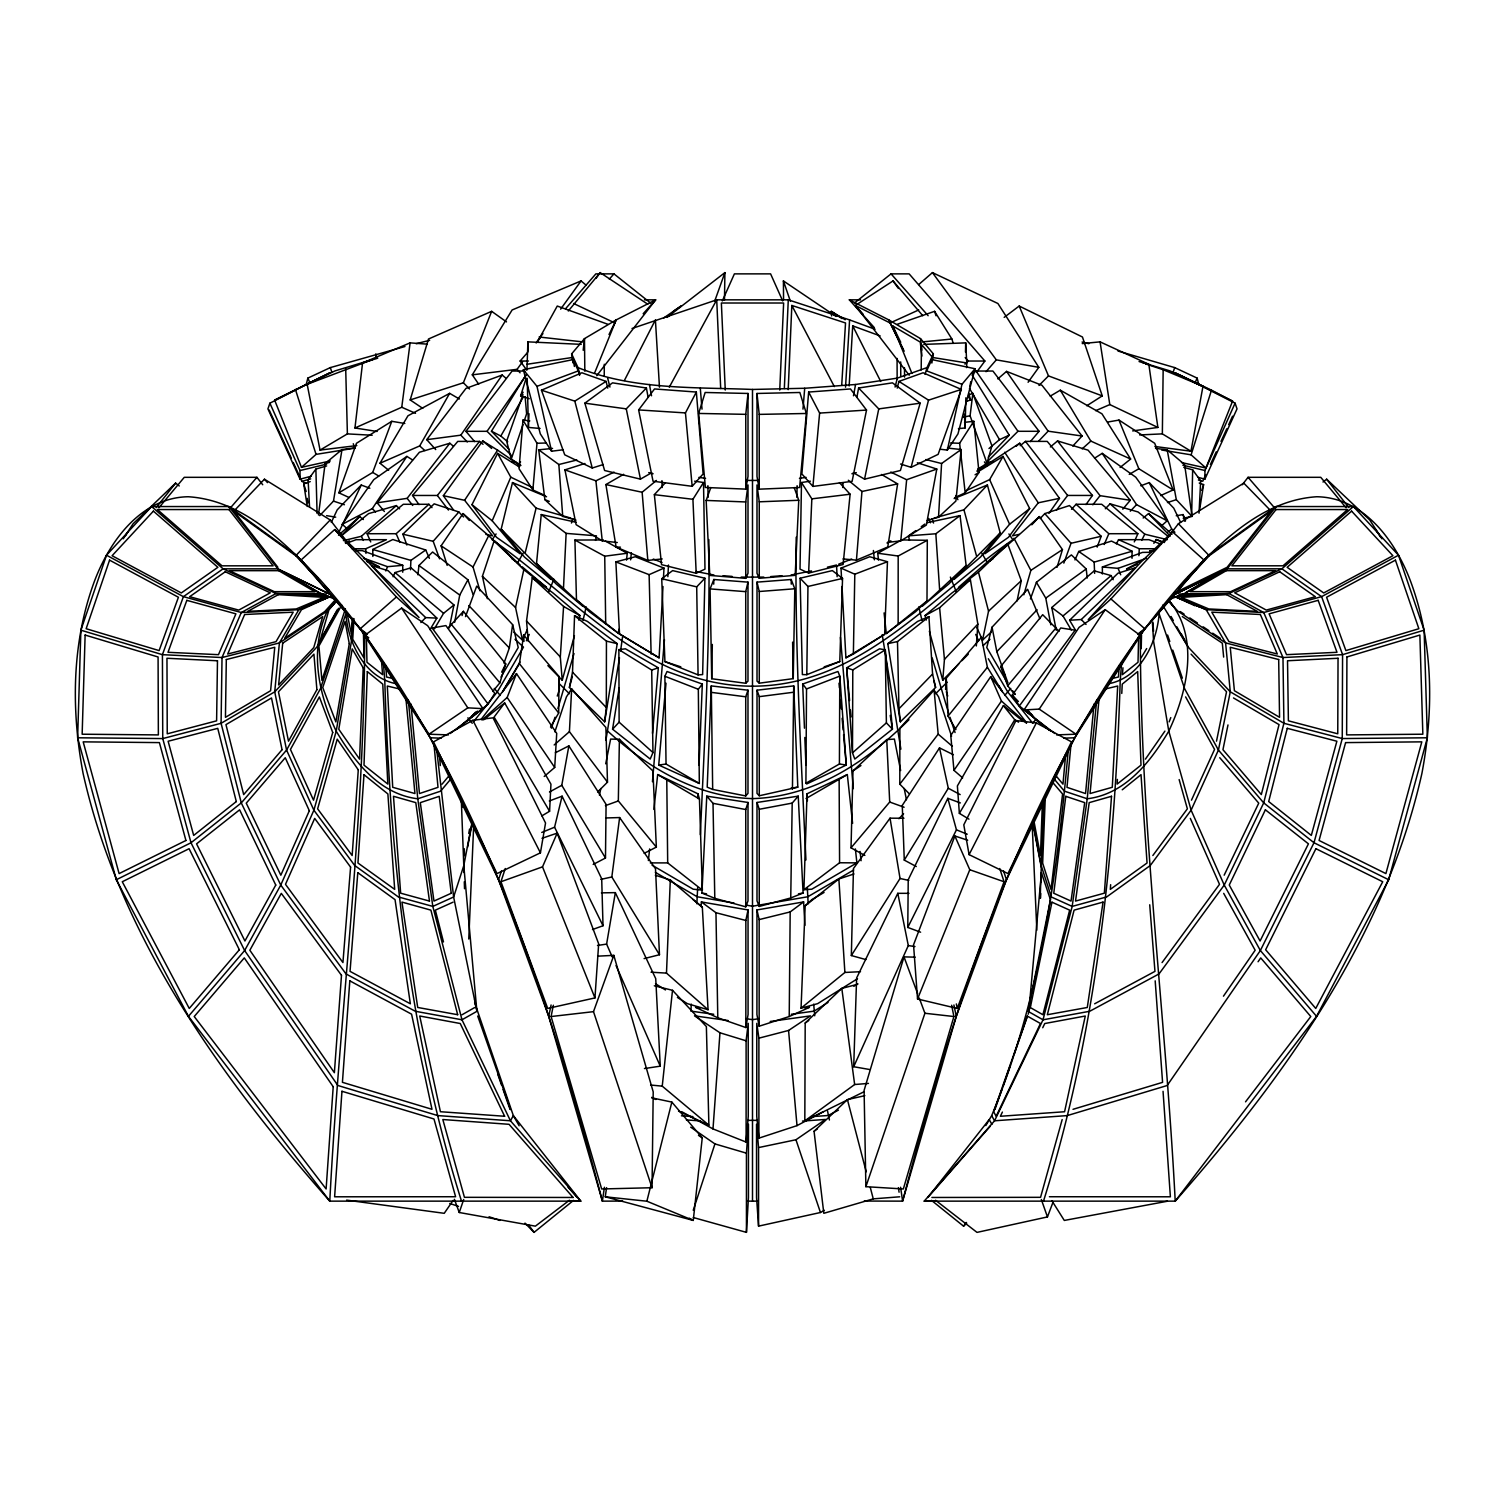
<?xml version="1.0" encoding="UTF-8"?>
<svg xmlns="http://www.w3.org/2000/svg" width="1505" height="1505" viewBox="0 0 1505 1505"><rect width="100%" height="100%" fill="white"/><g stroke="black" fill="none" stroke-linecap="round" stroke-linejoin="round"><path stroke-width="1.5" d="M700.107 1007.955L695.536 1007.334L717.791 1017.775L745.84 1027.539L745.84 920.458L748.041 909.942L701.386 901.947L701.123 906.631M745.746 906.819L745.746 809.539L748.004 802.466L706.767 796.145L701.913 893.029L714.8 898.335L745.746 906.819L748.004 900.893L748.004 802.466M711.715 678.736L710.078 588.907L713.822 579.5L747.985 582.134L747.985 681.144L745.727 683.27L711.715 678.736L712.317 644.441M747.835 1201.141L752.5 1201.141L752.5 389.456C694.144 387.086 633.059 389.964 577.995 367.596L571.637 353.882L584.486 338.625L616.185 319.907L655.672 299.834L644.497 299.834M804.912 925.368L803.614 901.928L756.959 909.942L756.921 1014.558L759.16 1026.203L789.222 1016.533L809.464 1007.334L804.893 1007.974M756.996 393.463L756.996 476.445L759.235 489.163L799.625 487.507L806.36 413.48L799.851 392.485L756.996 393.463L759.235 414.383L759.235 489.163M756.996 802.466L756.996 900.893L759.254 906.424L790.746 897.958L803.087 893.029L798.233 796.145L756.996 802.466L759.254 809.276L759.254 906.424M757.015 690.193L757.015 793.38L759.273 795.769L797.801 787.153L793.718 685.904L757.015 690.193L759.273 696.646L759.273 795.769M759.16 1026.203L759.16 919.593L756.959 909.942M886.276 633.567L898.146 624.255L898.184 556.022L927.306 540.295L926.986 600.984L915.586 611.707L886.276 633.567L884.093 612.911M909.208 793.718L899.802 784.143L899.877 728.251L934.078 690.099L938.556 696.834L951.574 736.227M604.653 721.836L606.308 707.557L606.44 641.13L574.553 615.695L572.521 672.189L569.398 687.465L604.653 721.836L617.219 643.67L587.345 621.377L574.553 615.695M402.738 572.22L402.757 565.334L362.423 550.661L355.5 550.548M604.239 375.893L604.295 364.248M863.607 1091.972L804.818 1120.868L805.194 1023.024L841.803 988.409L857.605 984.289M805.909 783.24L806.53 688.951L839.79 676.121L846.28 765.048L806.699 783.955L805.909 783.24L839.414 763.994L839.79 676.121L837.965 671.493L802.673 684.041L804.46 728.175M852.789 669.913L852.488 752.857L854.784 759.047L892.427 729.173L885.279 649.859L879.56 648.824L846.675 667.787L852.488 752.857L886.389 722.87L885.279 649.859L852.789 669.913L846.675 667.787L849.591 700.54M792.439 789.297L793.718 685.904M1132.042 558.299L1132.099 551.263L1111.48 541.085L1078.746 551.47L1074.965 559.935M550.529 727.066L558.694 712.975L558.995 676.479L523.665 635.054L519.413 663.686L502.614 691.754L519.977 662.031M789.222 1016.533L790.181 911.936L803.614 901.928M920.609 932.197L907.778 927.437L908.23 879.729L947.83 798.346L960.359 802.918M1198.206 477.386L1204.884 479.154L1204.959 470.519L1235.078 403.171L1195.422 382.853M593.196 864.434L605.48 858.019L606.082 804.366L568.871 745.878L555.345 752.763M921.192 369.948L921.455 344.476L932.592 357.475L966.756 362.968L966.643 367.615M553.37 1005.246L551.093 1016.533L601.661 1188.969L652.041 1187.727L653.208 1091.896L613.814 955.355L597.617 956.164M1139.078 361.557L1170.006 370.907L1202.984 386.334L1190.963 451.218L1162.349 433.873L1163.158 369.722L1145.606 363.928M806.793 674.692L807.959 586.461L800.096 578.221L832.359 570.602L842.555 578.428L839.771 661.542L806.793 674.692L802.372 674.579L800.096 578.221M724.488 300.153L724.902 272.612L667.054 317.404M790.746 897.958L792.194 803.106L798.233 796.145M644.178 853.335L656.349 847.108L618.329 800.942L619.402 739.275L610.616 739.087L605.706 763.806M793.248 678.642L794.809 588.775L791.178 579.5L757.015 582.134L757.015 681.144L759.273 683.176L793.248 678.642L792.627 642.127M796.22 537.21C794.678 644.855 800.942 752.462 805.928 859.976M796.898 497.402L797.104 485.701M810.386 481.186L801.488 482.503L800.02 569.135L808.618 573.085L843.101 564.488L850.118 494.223L839.433 482.597M842.01 586.499L845.904 657.817L853.373 654.054L854.802 574.214L840.994 568.1L841.634 579.594M1141.223 648.693L1141.505 634.884M1140.357 632.721C1139.943 822.689 1165.434 1011.586 1175.217 1201.141L924.202 1201.141L994.56 1120.792L1043.021 1019.807L1072.181 906.405L1087.231 798.779L1096.675 700.088M1191.64 515.575L1192.656 469.861L1183.758 467.321M704.904 578.221L702.628 674.579L698.075 674.88L664.928 661.617L661.73 578.729L672.641 570.602L704.904 578.221L696.702 586.856L698.075 674.88M713.727 584.147L713.822 579.5M855.386 848.933L856.891 862.873L811.797 889.21L803.915 889.7L807.037 793.793L847.315 774.567L852.601 823.367M865.902 959.588L851.341 955.543L853.467 868.517L890.038 818.174L903.941 818.25M1138.627 636.427L1138.025 662.275L1122.41 674.673L1122.956 667.787M864.867 855.404L851.021 847.823L852.978 770.917L886.746 739.613L894.384 739.068L900.63 770.522M965.476 352.076L965.702 342.877L923.788 344.382M958.422 428.643L965.1 427.966L965.871 397.79M474.621 1002.593L513.337 1115.619L580.798 1201.141L329.783 1201.141L188.445 1016.327L116.299 879.748L77.639 737.789L80.875 630.181L106.498 555.213L151.591 506.545L228.911 506.545L296.372 555.213L308.751 568.476M842.856 487.526L842.988 482.936M869.514 1069.491L853.692 1066.725L856.627 977.968L897.789 893.33L908.964 893.33M1040.181 897.958L1043.774 798.196M1040.576 898.052L1040.726 893.462M1041.14 881.986L1041.441 872.806L1050.452 899.727L1029.495 1003.873L1041.441 872.806M1042.307 804.705L1040.463 855.668L1033.747 820.093M845.904 657.817L884.658 634.301L887.461 561.722L869.74 556.756L840.994 568.1M670.308 879.955L702.327 907.233L708.065 1009.723L666.489 973.114L670.308 879.955L655.315 875.233M699.054 765.368L702.327 684.041L667.035 671.512L664.89 676.272L666.038 764.032L699.336 783.465L698.32 689.271L702.327 684.041M711.282 685.923L707.2 787.153L712.674 789.429L745.727 795.938L747.985 793.38L747.985 690.193L711.282 685.923L712.674 789.429M857.474 978.739L817.648 1003.647L801.055 1008.199L805.175 905.803L812.004 899.501L824.063 892.465M1045.354 795.693L1042.664 863.136L1051.017 889.455L1062.586 794L1052.146 781.753M410.489 569.737L410.903 560.387L425.727 549.983L429.395 558.317M468.77 939.026L473.642 826.715M540.088 428.474L528.405 427.42L529.008 413.724M788.206 389.645L791.837 305.459L845.528 322.973L841.709 385.224M808.618 573.085L811.835 498.851L801.488 482.503M526.976 368.951L527.898 341.861L581.231 344.363M779.741 390.04L783.635 303.013L721.365 303.013L725.26 390.04M784.331 388.497L788.281 299.834L716.719 299.834L632.025 328.485M563.472 588.474L566.125 533.372L541.254 514.559L536.533 563.434L556.041 583.827L582.529 606.082L536.533 563.434M794.189 487.545L798.76 500.281L795.186 575.343L759.254 578.277L756.996 573.236L756.996 484.949L759.254 501.805L759.254 578.277M697.718 798.459L697.963 793.812L657.685 774.567L653.904 809.427M541.894 815.861L549.588 811.27L550.943 784.199L504.664 702.929L483.575 719.86M697.68 887.574L696.834 903.771M700.333 834.673C704.754 736.378 710.228 637.97 708.817 539.561M1117.387 779.421L1117.162 784.086L1140.997 765.142L1137.686 671.569L1122.241 684.135L1121.771 693.429M1199.034 513.186L1200.67 480.829L1192.656 469.861M607.493 782.149L569.417 731.675L571.655 688.839L605.875 727.461L607.493 782.149L597.673 791.95M663.366 579.613L664.006 568.1L635.261 556.756L615.865 561.892L619.533 633.962L659.096 657.836L662.99 586.517M664.457 639.663L652.455 781.716M667.863 576.678L668.483 565.033M691.303 1004.136L690.908 1011.134L713.727 1014.276M746.442 1232.369L748.455 1197.453L748.455 1124.216L746.442 1153.169L746.442 1232.369L693.297 1217.526M938.518 517.193L941.584 463.521L961.112 449.525L955.882 501.071L938.518 517.193L927.249 520.448M945.61 689.591L946.269 678.191L981.392 637.368L987.412 667.279L1002.386 691.736L998.906 685.791M544.208 776.486L554.705 767.456L556.718 733.405L516.478 673.619L481.205 719.258M849.159 385.938L852.714 325.87L880.143 335.916M1138.89 555.721L1139.285 548.742L1118.554 539.674L1116.39 543.813M845.528 387.161L849.591 319.907L788.281 299.834M353.995 618.63L352.716 639.23L363.947 657.911L363.457 632.608M352.866 618.348L351.361 641.713L336.217 731.185L313.887 810.198L280.758 885.072L244.638 950.539L188.445 1016.327M547.858 665.586L562.249 680.279L560.312 656.97L563.585 606.459L532.243 577.694L526.543 621.001L528.274 641.431M352.245 619.853L351.305 633.643L347.204 613.965M505.247 868.517L500.939 881.742L547.707 1008.444L594.945 997.928L598.67 943.842L557.17 833.13L542.007 838.304M976.331 645.965L977.855 624.142L970.386 579.726L952.157 592.82L925.086 615.564L926.309 620.022M1110.652 884.695L1110.314 889.361L1147.055 863.005L1141.016 774.661L1122.241 789.805M746.104 1142.069L746.104 1040.802L748.211 1023.344L748.267 1116.164L746.104 1142.069L712.994 1128.919L719.973 1032.787L694.52 1015.856L728.081 1020.541M1121.639 662.501L1120.209 680.975C1114.829 856.571 1096.317 1032.769 1043.529 1201.028M1119.325 665.398L1118.422 677.005L1111.744 678.605M529.779 420.892L522.969 420.083L519.056 468.751L532.864 489.953L545.167 495.578M842.969 558.919L856.439 560.161L861.951 491.477L848.312 480.246M958.741 663.931L942.751 680.26L944.444 659.359L939.609 607.719L970.386 579.726M802.974 409.134L804.705 388.271L855.555 384.49L897.337 378.112L927.005 367.596L933.363 353.882L920.514 338.625L888.815 319.907L849.328 299.834L860.503 299.834M808.655 392.053L801.883 473.943L812.907 486.416L852.112 481.337L866.523 410.075L850.476 388.948L808.655 392.053L819.623 413.085L812.907 486.416M1168.858 600.382C1199.937 637.104 1187.539 691.341 1168.783 731.148C1150.366 761.963 1125.364 794.113 1087.231 798.779L1064.411 791.16L1053.914 778.687M532.864 489.953L537.003 443.26L522.969 420.083M652.493 733.311L658.325 667.806L625.44 648.824L618.875 649.614L619.119 722.174L612.573 729.191L650.216 759.047L652.963 752.556L651.703 670.045L618.875 649.614M699.336 783.465L658.72 765.067L666 683.195M1065.709 753.911L1062.963 784.143L1055.795 775.564M1068.268 749.866C1057.394 874.273 1039.974 999.565 991.663 1115.638L985.794 1125.571M1071.071 743.602L1066.989 787.341L1085.538 793.549L1094.041 704.077M1098.989 699.486L1090.053 793.53L1112.289 787.284L1117.688 686.017L1104.313 689.234M900.78 540.859L906.65 479.719L936.806 469.052L926.346 525.057L900.78 540.859L887.818 542.383M622.543 636.972L620.587 650.818M630.633 559.841L631.366 552.843M603.355 539.938L574.929 540.05L576.471 599.912L589.414 611.726L618.724 633.567L619.213 628.977M626.532 560.123L627.246 553.238L605.33 541.048M417.92 574.816L418.936 565.523L432.612 552.015L467.923 579.801L473.134 594.625M648.373 860.559L649.633 848.952M672.509 990.309L706.372 1026.542L708.893 1125.176L662.238 1086.159L672.509 990.309L654.318 985.794M745.765 489.125L745.765 414.345L748.004 393.463L705.149 392.485L698.659 413.442L705.394 487.47L745.765 489.125L748.004 476.445L748.004 393.463M651.778 1097.841L671.851 1102.093L702.252 1137.874L693.259 1220.423L605.255 1196.795L606.59 1187.614M583.188 350.27L584.486 338.625L584.824 371.208M377.134 431.465L354.954 427.984L362.555 362.968L410.094 342.877L427.364 344.156M977.629 469.485L986.96 463.201L970.085 415.775L972.851 393.351L968.543 395.006M318.477 514.992L325.136 463.521L342.011 449.544L355.293 447.794M354.954 427.984L401.76 407.253L410.094 342.877M644.084 958.61L659.472 954.734L611.82 876.982L619.627 817.554L605.706 817.968M745.746 578.353L745.746 501.955L748.004 484.949L748.004 573.236L745.746 578.353L709.758 575.399L706.165 500.431L710.793 487.582M504.006 663.197L509.33 647.978L512.622 624.65L476.709 586.122L465.497 616.636M604.408 1187.257L602.395 1201.141L622.731 1201.084M881.554 474.47L897.62 483.895L887.762 547.011L856.439 560.161M1199.579 510.063L1203.586 484.591L1199.24 483.067M605.913 740.14L619.477 657.704M612.573 729.191L619.195 687.86M931.858 363.044L933.363 353.882M319.718 515.632L333.489 501.109L342.011 449.544M612.253 956.954L606.609 944.105L615.338 892.634L601.417 892.86M540.427 852.827L545.544 823.009L493.057 717.829L472.871 720.293L433.534 741.852L497.026 873.596L540.427 852.827L472.871 720.293M745.84 1027.539L748.079 1014.558L748.041 909.942M605.48 858.019L561.779 785.309L568.871 745.878M853.486 395.777L855.555 384.49M856.928 397.075L858.602 388.008L892.446 382.853L920.176 403.19L900.404 470.501L864.566 479.154L853.354 472.721M454.642 622.336L459.74 595.039L467.923 579.801M468.732 833.431L469.579 828.992M228.911 506.545L277.823 568.834L320.264 593.516L276.036 593.534L241.289 612.516L222.025 657.534L221.084 723.303L241.289 802.918L280.758 885.072L346.018 973.942L415.305 1011.266L461.979 1019.788L476.897 1011.341L453.626 896.999L463.785 865.638L471.705 824.157M467.528 847.315L471.799 825.192M345.416 608.791L321.901 680.335L318.928 646.021L341.71 605.123M586.16 606.948L583.018 620.474M969.897 386.164L970.763 381.706M595.529 540.37L596.432 535.836L566.125 533.372M599.46 795.28L600.796 788.526M864.566 479.154L878.751 408.89L858.602 388.008M449.299 627.886L453.946 604.954L411.015 567.799L395.062 572.558L393.05 576.754M1216.51 741.175L1226.537 691.754L1191.076 654.129M1227.986 724.94L1222.944 749.697L1261.322 794.565L1279.043 724.601L1233.498 697.944M976.764 627.453L982.539 640.095L988.54 611.162L978.457 572.163L1007.71 543.926L1021.274 580.685L1017.06 600.909M364.643 632.74C365.075 822.689 339.547 1011.586 329.783 1201.141C220.784 1077.448 119.798 937.013 83.114 773.532C71.017 709.532 71.694 641.563 94.89 580.046C110.147 540.257 141.526 497.478 188.219 496.744C243.001 500.187 284.652 542.571 320.358 580.046C372.055 638.233 413.574 704.716 449.525 773.532C518.924 908.7 563.867 1054.648 602.395 1201.141L548.723 1016.327L551.093 1004.983M527.277 629.579L522.461 640.114L515.557 607.512L523.815 569.699L494.204 540.709L482.409 576.283L487.338 598.708M940.418 449.261L947.341 450.07L961.958 384.302L975.014 368.744L931.764 359.563L926.723 370.907L961.958 384.302M745.727 683.27L745.727 591.653L747.985 582.134M501.184 529.139L550.698 579.237L524.436 557.019L501.184 529.139L512.49 482.578L546.56 496.763M525.245 552.655L536.081 508.144L512.49 482.578M592.481 929.544L603.016 925.744L554.574 827.204L562.099 796.183L549.306 800.98M689.252 1218.166L693.259 1220.423L646.868 1201.216L671.851 1102.093M1028.141 1014.276L1030.398 1005.396M897.225 388.121L898.937 381.405L923.111 372.77L961.338 389.419L938.123 454.36L911.108 467.321L900.592 464.048M895.061 387.067L897.337 378.112M306.211 384.49L307.848 378.112L330.329 367.596L404.958 346.526M911.108 467.321L928.529 400.161L961.338 389.419M1039.899 618.668L1027.614 589.32L992.04 627.19L986.772 647.507L1007.466 682.931M1030.379 1002.593L1028.103 1011.36L1043.021 1019.807L1089.695 1011.285L1158.982 973.961L1224.242 885.072L1263.711 802.88L1283.916 723.284L1282.975 657.534L1263.73 612.516L1228.964 593.516L1178.716 594.061M975.014 368.744L957.97 433.873L947.341 450.07M574.007 653.565L557.885 708.535M569.398 687.465L572.389 676.441M864.209 1201.046L902.605 1201.141C941.133 1054.648 986.076 908.7 1055.475 773.532C1091.426 704.716 1132.945 638.233 1184.642 580.046C1220.348 542.571 1261.999 500.187 1316.781 496.744C1363.474 497.478 1394.853 540.257 1410.11 580.046C1433.306 641.563 1433.983 709.532 1421.886 773.532C1385.202 937.013 1284.216 1077.448 1175.217 1201.141L1316.555 1016.327L1388.701 879.748L1427.361 737.789L1424.125 630.181L1398.502 555.213L1353.409 506.545L1276.09 506.545L1208.628 555.213L1199.353 565.165L1204.075 560.142L1172.527 531.848L1140.658 562.362L1088.209 619.627L1110.953 598.952L1172.527 531.848M562.249 680.279L574.44 635.656M578.691 620.041L579.914 615.583L552.843 592.838L532.243 577.694M1062.173 1119.57L1040.557 1197.322L931.915 1197.472M925.067 374.369L927.005 367.596M986.96 463.201L991.946 445.913L972.851 393.351M1023.833 594.795L1030.869 570.357L1062.455 549.607L1039.447 516.591L989.801 560.97L993.432 558.449M1208.628 555.213L1143.838 630.181L1074.72 737.789L1006.45 879.748L956.277 1016.327L902.605 1201.141L900.592 1187.257M951.63 1005.246L953.907 1016.533L903.339 1188.969L865.883 1186.674L864.096 1090.41L903.997 956.879L915.191 957.161M422.755 408.382L410.188 399.935L428.474 339.02L491.646 311.328L506.508 321.901M1057.074 567.272L1062.455 549.607M492.718 691.472L499.867 682.856L505.736 663.893L463.389 611.331L448.302 627.773M529.233 398.712L520.636 395.871L526.11 378.432M537.718 341.372L557.264 306.042L607.907 324.29M462.054 615.564L463.389 611.331M1205.938 468.017L1191.095 454.83L1211.487 390.19L1175.066 372.77L1232.576 401.139L1205.938 468.017L1181.481 462.524M1201.743 490.329L1203.586 484.591M693.241 1210.265L714.931 1143.913L690.701 1127.17M548.723 1016.327L498.55 879.748L501.41 871.038M1173.223 371.998L1174.671 367.596L1118.008 351.041M557.264 696.062L559.39 689.61L558.995 676.479M551.394 728.194L555.006 717.264M554.875 731.863L566.444 696.853L571.655 688.839M520.88 465.421L511.286 459.044L522.969 424.579M524.436 420.271L526.618 413.8L525.113 396.624M569.492 1200.2L535.366 1226.161L459.251 1212.503L463.709 1199.485M865.883 1186.674L924.917 1013.26L919.273 998.078M745.727 795.938L745.727 696.796L747.985 690.193M309.579 382.853L269.884 403.19L267.928 408.89L300.078 479.173L311.215 476.238M994.993 1109.354L1001.935 1089.451M1003.478 1085.03L1010.401 1065.126M1014.257 1054.083L1027.369 1016.477M522.988 394.611L506.639 441.097L511.286 459.044M349.085 497.515L338.87 492.831L356.478 443.279L391.77 421.306L404.807 423.469M714.725 301.075L724.902 272.612M1030.417 599.009L1036.418 582.284L1071.372 554.912L1086.215 568.965L1087.231 578.014M652.041 1187.727L593.497 1011.661L613.814 955.355M1063.828 563.115L1071.033 543.286L1101.171 536.288L1069.453 505.567L1044.79 513.6L1040.049 518.623M553.859 579.275L548.573 592.123M571.43 523.025L573.029 518.698M1097.164 547.105L1101.171 536.288M967.677 840.223L954.866 835.99L913.535 944.839L917.542 999L957.293 1008.444L1004.061 881.742L999.753 868.517M338.87 492.831L372.713 472.438L391.77 421.306M935.527 1200.256L977.008 1232.388L1047.461 1216.924L1053.124 1201.912M1169.14 721.892L1170.777 717.584M481.995 720.067L507.166 697.473L516.478 673.619M410.188 399.935L463.371 382.778L491.646 311.328M385.826 570.941L387.538 566.689L402.757 565.334M917.542 999L969.784 869.74L954.866 835.99M594.494 373.259L616.185 319.907L609.017 334.524M1104.219 544.509L1108.828 533.711L1137.855 533.711L1134.281 541.913M492.191 520.786L510.797 477.179L497.591 453.362L471.987 504.664L496.518 537.304L520.147 553.784L492.191 520.786L471.987 504.664M594.945 997.928L542.515 866.861L557.17 833.13M722.306 300.925L734.402 273.872L770.598 273.872L782.694 300.925M853.692 1066.725L908.305 945.573L897.789 893.33M1195.233 382.364L1197.152 378.112L1174.671 367.596M526.374 640.773L529.271 634.433M1191.471 800.171L1214.554 749.396L1185.62 696.89M1205.637 474.94L1202.758 481.243L1198.394 480.02M1210.434 464.462L1216.209 451.876M1221.006 441.379L1226.782 428.793M1228.701 424.598L1232.557 416.208M1204.884 479.154L1237.035 408.871L1235.078 403.171M331.307 522.367L337.214 509.838L361.238 485.043L369.854 488.241M338.531 532.958L361.238 485.043M1002.405 1112.063L1000.374 1116.277L1064.581 1111.744L1085.274 1016.026L1044.752 1023.532L1042.739 1027.746M1224.167 875.176L1258.744 803.143L1219.746 757.692M501.673 672.133L505.736 663.893M1141.693 540.351L1144.741 534.2L1110.088 503.836L1105.328 508.765M523.194 553.069L517.475 563.096M479.963 590.788L473.04 567.028L488.673 535.686L462.994 513.581L441.097 545.845L447.192 565.391M907.778 927.437L956.446 829.838L947.83 798.346M969.088 854.633L1036.343 722.927L1071.466 741.852L1007.974 873.596L969.088 854.633L963.802 824.834L1015.988 720.538L1036.343 722.927M624.387 380.483L655.409 319.907L659.472 387.161M692.168 486.303L685.452 412.916L696.345 392.053L654.525 388.948L638.628 409.924L653.038 481.224L692.168 486.303L703.117 473.943L696.345 392.053M669.292 387.161L716.719 299.834L720.688 388.497M338.55 608.302L316.784 647.15L274.719 691.83L221.084 723.303L162.747 738.579L77.639 737.789M337.308 609.732L320.226 640.152L328.918 609.939L336.349 601.003M388.666 470.237L379.994 463.239L419.688 445.932L449.638 393.351L459.345 398.994M1023.043 721.215L1003.402 705.582L957.387 785.949L959.362 813.358L968.957 819.153M507.712 441.793L500.808 436.017L523.025 397.489M966.398 490.555L989.632 479.606L1003.045 456.391L1029.683 508.577L1008.482 537.285L984.853 553.784L1009.592 524.267L1029.683 508.577M500.996 677.043L518.228 647.526L512.622 624.65M379.994 463.239L407.949 415.794L449.638 393.351M434.418 628.808L443.58 613.306L453.946 604.954M959.362 813.358L1014.746 719.766L1003.402 705.582M429.978 629.673L436.864 618.122L388.158 570.734L371.697 565.635L425.689 617.596L436.864 618.122M1141.053 657.892L1146.678 648.561M916.282 866.541L904.279 860.108L948.301 788.244L939.515 747.891L953.38 754.72M478.703 384.17L472.288 374.839L512.114 309.974L581.062 280.927L586.216 285.254M508.916 449.186L491.458 431.201L525.753 375.385M488.109 704.133L494.769 693.316L445.913 625.591L432.104 627.98L488.109 704.133L456.166 729.568M1153.846 543.343L1156.216 539.524L1164.456 542.515M665.398 482.729L654.355 494.656L661.523 564.638L696.194 573.273L692.921 499.284L703.512 482.503L694.614 481.186M851.341 955.543L900.046 878.487L890.038 818.174M1056.566 734.873L1076.019 734.214L1139.774 635.054L1105.216 609.657L1079.104 627.34L1024.002 709.965L1054.76 733.499M954.565 497.76L965.194 492.812L959.626 443.279L973.791 421.287L964.555 422.359M939.515 747.891L902.266 805.438L904.279 860.108M125.555 535.63L128 531.848M123.222 538.79L133.136 523.721L175.596 483.124L179.246 485.964M497.609 450.164L482.729 440.946L443.354 495.691L464.612 500.281L497.609 450.164L520.429 465.798M347.429 528.951L342.237 524.304L372.337 508.596L406.877 456.41L412.577 459.947M1024.002 709.965L1039.221 709.1L1105.216 609.657M496.086 533.955L492.173 539.768C573.857 596.206 644.291 686.073 752.5 686.186C860.71 686.054 931.125 596.206 1012.827 539.749L1008.914 533.936M965.194 492.812L979.003 472.42L973.791 421.287M1026.617 722.795L990.704 676.667L950.765 735.475L953.963 770.353L962.654 777.897M453.08 1200.426L444.238 1213.312L346.62 1200.125M953.963 770.353L1001.446 701.048L990.704 676.667M435.735 449.581L426.743 439.667L460.831 435.171L502.181 375.027L505.642 377.962M1223.452 996.178L1255.151 950.238L1223.697 893.368M1258.067 961.751L1260.72 957.914L1310.78 1016.533L1245.538 1101.829M520.636 395.871L523.138 392.241M524.756 371.039L512.095 371.039L465.91 431.314L487.037 431.314L526.355 374.82M1145.418 759.141L1164.908 731.11M1048.929 513.412L1059.482 498.343L1019.75 443.223L976.82 471.121M342.237 524.304L373.786 479.625L406.877 456.41M568.307 311.008L600.156 272.612L647.771 304.198M1085.989 504.57L1092.461 495.446L1047.235 441.398L1025.469 441.379L1020.183 445.725M596.074 278.312L600.156 272.612M1028.084 382.27L1038.807 367.333L997.909 303.502L932.442 272.612L918.708 284.558M1019.355 705.939L1012.225 695.122L1060.762 627.961L1075.153 630.181L1019.355 705.939L1050.49 730.866M472.288 374.839L517.08 369.327L522.517 361.802M536.137 342.99L542.929 333.583M560.631 309.146L581.062 280.927M931.445 1200.332L963.576 1226.18L966.304 1222.436M326.66 465.929L315.881 469.071L308.092 479.756L309.541 506.94M976.783 372.074L984.872 361.031L909.133 273.872L891.054 273.872L854.426 303.013M1162.067 962.579L1219.502 884.319L1190.323 818.381M517.87 465.609L520.58 461.903M1152.849 855.517L1187.37 808.825L1179.149 779.59M504.664 702.929L494.091 717.076L549.588 811.27M1056.529 510.045L1067.628 495.446L1092.461 495.446M426.743 439.667L465.986 388.403L502.181 375.027M899.802 784.143L938.179 734.139L934.078 690.099M1164.644 541.668L1178.415 523.721L1243.788 483.124L1271.142 511.136L1227.102 567.31L1174.427 592.951M384.396 511.512L377.153 502.82L407.14 498.343L449.826 443.241L453.344 446.176M596.732 375.686L655.672 299.834L643.162 313.755M1242.283 484.742L1248.059 477.311L1320.75 477.311L1346.128 507.768M419.011 504.589L412.539 495.465L437.372 495.465L479.531 441.398L483.049 444.295M1059.482 498.343L1038.262 502.802L1012.413 535.836L1019.13 534.35M1276.09 506.545L1227.196 568.815L1184.736 593.516L1169.893 599.291M1276.033 509.555L1231.88 565.805L1283.013 565.805L1347.633 509.555L1276.033 509.555L1248.059 477.311M1092.837 504.815L1100.061 495.672L1130.274 500.281L1122.786 509.16M156.181 507.636L175.596 483.124M1035.666 719.616L1032.75 723.265L1007.616 691.773L988.334 658.757M474.113 713.746L471.291 717.302L475.58 712.128M473.642 721.535L497.384 691.792L523.477 647.112L515.03 639.286M1004.7 695.423L1010.758 688.406M955.92 729.568L948.075 716.098L987.412 667.279M1014.897 694.539L1007.673 685.81L1000.787 666.433L1042.683 614.698L1059.031 631.348M1000.223 532.939L980.564 557L954.302 579.237L1000.223 532.939L987.412 485.005L954.132 498.569M442.037 784.161L449.205 775.564M158.872 507.768L184.25 477.33L256.941 477.311L262.717 484.742M377.153 502.82L419.387 452.271L449.826 443.241M336.142 600.401L327.206 611.124L279.403 642.936L222.025 657.534L162.427 654.675L80.875 630.181M336.462 600.533L331.947 605.913L336.669 600.683M1007.673 685.81L1056.247 627.585M412.539 495.465L457.765 441.398L479.531 441.398M451.086 778.687L440.589 791.178L417.769 798.798C379.636 794.132 354.634 761.982 336.217 731.185C318.364 693.88 309.259 650.179 327.206 611.124L336.104 601.248M1030.379 441.586L1039.09 431.295L992.905 371.039L976.011 371.039L972.437 373.842M851.021 847.823L889.7 802.033L886.746 739.613M1137.705 634.188L1144.722 628.714L1204.075 560.142M228.967 509.555L273.12 565.824L221.988 565.824L157.367 509.555L228.967 509.555L256.941 477.311M526.863 370.249L520.128 361.031L527.691 352.321M536.796 341.861L539.825 338.38M565.56 308.732L595.867 273.872L613.946 273.872L650.574 303.013M986.02 371.716L996.31 359.864L1038.807 367.333M439.573 558.844L433.177 541.292L458.856 511.982L463.559 517.005M990.384 1126.079L927.87 1197.472L989.199 1119.588L991.908 1124.329M609.318 279.102L613.946 273.872M335.069 600.1L324.723 611.594L284.69 638.289L301.452 609.713L329.068 597.052M1071.504 509.292L1076.094 504.269L1101.679 504.269L1137.855 533.711M1072.82 446.044L1082.076 436.017L1042.006 385.318L1006.544 371.396L997.834 378.903M1031.809 524.793L1039.447 516.591M898.937 818.739L903.583 813.735M1188.517 576.754L1191.621 573.443M1188.348 576.998L1193.07 571.938M1179.168 587.872L1209.249 555.721L1271.142 511.136M966.135 565.504L948.959 583.827L922.471 606.082L966.135 565.504L960.058 515.613L926.685 522.762M934.097 518.096L963.934 509.8L987.412 485.005M944.444 659.359L977.855 624.142M988.239 457.181L1009.234 435.171L972.08 375.027M1038.751 441.003L1048.12 431.183L1082.076 436.017M1130.311 511.192L1136.557 504.645L1167.165 520.786L1162.105 525.301M277.898 567.31L233.858 511.136L264.447 479.211L330.216 519.959L350.665 546.654M342.256 534.764L359.676 516.61L363.326 519.545M1007.88 682.818L996.818 651.646L1037.114 609.77M233.858 511.136L295.751 555.721L330.216 519.959M584.862 403.171L626.268 408.871L646.398 388.008L612.554 382.853L584.862 403.171L604.615 470.501L640.453 479.136L651.665 472.721M900.347 721.817L898.955 708.799L932.573 674.033L928.924 616.674L917.655 621.377L887.781 643.651L900.347 721.817L935.602 687.446L932.573 674.033M477.499 711.113L459.458 727.31M420.873 622.543L425.689 617.596M961.94 660.657L968.336 654.129M947.153 682.179L935.621 693.73M1038.977 385.468L1048.496 375.911L1102.262 395.871L1086.798 405.767M1039.09 431.295L1017.963 431.295L986.847 462.148L993.375 462.148M908.964 719.71C866.824 761.793 813.848 796.973 752.5 798.609C696.796 797.104 647.771 767.907 607.7 731.11M1069.603 620.248L1117.952 573.236L1135.052 567.837L1081.267 619.533L1069.603 620.248L1075.586 630.369M406.914 545.017L402.87 534.2L434.155 503.855L458.856 511.982M963.576 1226.18L966.737 1223.132M899.745 1196.795L873.257 1198.864L823.818 1213.312L814.055 1131.29L847.428 1099.609L864.829 1095.659M964.95 364.154L968.298 361.031L984.872 361.031M988.54 611.162L1021.274 580.685M1007.71 543.926L958.459 587.402L978.457 572.163M982.539 640.095L991.137 632.156M983.216 645.532L989.97 639.268M367.295 634.188L360.278 628.714L300.925 560.142L334.618 529.61L366.298 559.954L419.03 617.52L396.398 596.958L334.618 529.61M370.719 541.932L367.145 533.729L396.172 533.711L428.906 504.288L431.973 507.636M1082.189 448.847L1090.843 441.097L1130.631 459.044L1120.096 467.453M274.644 400.142L329.934 372.77L274.644 400.142L301.489 467.34L316.05 454.378L354.728 448.151L353.28 443.73M360.278 628.714L396.398 596.958M338.531 535.178L359.676 516.61M343.422 540.615L361.351 536.307L396.379 505.586L399.578 508.859M554.179 744.956L569.417 731.675M1353.409 506.545L1281.884 568.815L1228.964 593.516L1175.123 596.657L1206.163 609.675L1263.73 612.516L1321.597 596.638L1398.502 555.213M1056.247 630.256L1051.788 607.512L1094.229 570.828L1111.16 575.606L1113.173 579.707M988.992 448.528L999.508 439.648L1009.234 435.171M1050.358 446.966L1057.545 440.946L1088.059 450.164L1130.274 500.281M1051.788 607.512L1063 615.959L1111.16 575.606M1016.251 446.157L1019.75 443.223M662.219 558.938L647.827 560.406L616.109 547.086L605.894 484.572L642.127 492.248L656.443 480.452M341.296 535.893L368.575 513.619L396.379 505.586M1143.16 518.002L1148.56 513.581L1172.019 534.219M367.145 533.729L403.321 504.288L428.906 504.288M801.055 1008.199L844.888 972.456L860.503 971.703M525 1223.113L534.049 1232.388L573.537 1200.369M898.146 624.255L926.986 600.984M805.175 905.803L838.868 878.995L853.956 873.972M887.781 643.651L897.488 641.563L928.924 616.674M860.935 765.556L852.978 770.917M1138.288 634.508L1143.838 630.181M1323.008 482.014L1326.639 479.192L1369.738 519.959L1381.929 538.79M450.24 733.518L482.955 708.667L427.646 625.666L401.628 608.076L365.226 635.054L428.981 734.214L448.434 734.892M1004.174 317.367L1019.186 306.042L1082.452 337.007L1102.262 395.871M803.915 889.7L839.583 862.76L856.891 862.873M1168.031 531.923L1171.755 529.139L1149.237 482.597L1140.809 485.795M909.471 540.37L908.568 535.836L935.828 533.767L960.058 515.613M804.818 1120.868L854.652 1084.522L868.441 1083.412M908.568 535.836L915.811 530.607M921.248 526.675L924.86 524.06M1050.81 624.876L1045.768 598.125L1086.215 568.965M814.055 1131.29L817.478 1128.806M805.194 1023.024L808.787 1020.465M663.78 317.931L681.05 306.042L673.525 311.196M824.401 1210.321L820.451 1212.503L758.558 1226.142L758.558 1147.581L795.957 1139.755L825.474 1119.457L802.504 1121.056M428.981 734.214L467.81 707.839L482.955 708.667M823.404 1111.649L797.01 1125.627L758.896 1138.156L758.896 1038.168L788.564 1030.455L810.48 1015.875L770.203 1021.481M922.772 315.693L893.029 280.927L855.31 305.459L909.208 375.215M1094.549 458.216L1102.206 453.362L1135.748 477.179L1167.165 520.786M603.317 464.518L592.255 468.017L564.732 454.811L541.461 390.209L574.816 401.139L606.064 381.405L607.775 388.121M853.373 654.054L884.658 634.301M828.013 1002.443L814.092 1011.134L791.273 1014.276M853.862 986.283L857.831 983.8M978.043 471.761L1003.045 456.391M975.071 474.79L979.003 472.42M806.04 798.515L847.315 774.567M307.171 384.302L372.544 359.563L334.994 370.907L307.171 384.302L320.038 450.089L347.392 433.892L372.187 435.246M1050.264 396.116L1060.31 390.19L1101.961 413.819L1130.631 459.044M1129.239 474.395L1138.852 468.751L1173.129 489.953L1160.618 495.596M1185.376 592.82L1221.439 571.768L1174.126 594.701L1227.196 568.815L1281.884 568.815L1321.597 596.638L1342.573 654.656L1342.253 738.56L1313.997 842.744L1260.362 950.539L1167.165 1085.519L1067.271 1115.6L994.56 1120.792L991.663 1115.638M853.617 870.022L807.79 896.773L752.5 906.217L745.596 905.032M605.894 484.572L623.634 474.301M462.091 1014.727L474.677 1007.541M878.468 560.123L877.754 553.238L901.645 539.919L927.306 540.295M886.972 542.966L890.847 540.803M1141.411 560.782L1126.493 569.078L1137.14 564.394M549.476 791.987L561.779 785.309M925.086 615.564L939.609 607.719M1094.643 1003.797L1154.956 971.365L1149.726 904.787M838.436 1110.144L828.126 1115.506L812.079 1116.597M372.845 556.436L372.77 549.476L392.824 539.524L425.727 549.983M116.299 879.748L191.003 842.762L241.289 802.918L286.571 750.073L320.302 688.933L345.849 613.908C348.238 643.218 364.662 677.457 395.909 683.665M617.276 542.515L602.263 540.897L576.133 524.681L564.921 469.861L595.905 480.81L614.078 472.137M696.194 573.273L704.98 569.135L703.512 482.503M328.297 596.337L304.819 607.136L329.708 596.732M324.158 598.068L298.837 609.694L241.289 612.516L183.403 596.657L106.498 555.213M863.061 314.112L855.31 305.459L890.076 322.973L918.727 309.955M453.061 902.172L435.34 910.149L443.486 941.961M615.865 561.892L649.125 574.647L664.006 568.1M352.151 548.761L365.715 548.761L386.446 539.693L356.102 539.693L345.981 543.474M1095.715 410.677L1109.806 404.582L1157.872 427.439L1148.823 364.285L1100.061 341.861L1082.245 343.591M541.461 390.209L581.889 372.77L606.064 381.405M345.623 542.797L349.612 541.104L345.209 542.703M541.762 832.453L554.574 827.204M838.68 564.168L851.698 559.032M854.802 574.214L887.461 561.722M523.345 369.722L536.984 386.334L578.277 370.907L573.236 359.563L523.345 369.722L540.314 433.854L551.564 451.218L562.889 449.807M1102.375 573.988L1102.375 567.009L1142.464 552.41L1151.005 552.26M605.405 805.627L618.329 800.942M500.939 881.742L542.515 866.861M1102.375 567.009L1118.102 568.344L1146.415 558.261M307.283 506.47L303.728 483.914L310.218 481.619M824.194 666.847L839.771 661.542M897.112 324.346L934.586 311.328L951.894 339.02L953.248 343.366M966.21 401.459L970.65 399.935L968.637 393.407M651.703 670.045L658.325 667.806M1167.466 502.557L1176.308 499.66L1192.054 516.422L1183.175 518.228M564.921 469.861L584.956 463.484M978.231 468.412L984.91 466.287M362.555 362.968L377.774 358.152M1424.125 630.181L1342.573 654.656L1282.975 657.534L1225.597 642.917L1177.794 611.105L1168.896 601.229M1073.009 1109.317L1162.575 1082.358L1155.182 980.846M1078.746 551.47L1094.154 562.118L1132.099 551.263M293.249 462.487L301.884 481.355L310.688 478.891M851.905 473.755L856.27 472.608M325.136 463.521L329.482 462.392M416.189 343.704L429.659 340.318M575.964 520.128L562.738 516.403L544.885 499.641L538.734 449.845L558.844 464.518L576.866 460.022M759.16 919.593L790.181 911.936M300.078 479.173L300.003 470.538L326.623 464.142M1109.091 683.646C1140.339 677.438 1156.762 643.199 1159.151 613.871L1184.698 688.895L1218.429 750.054L1263.711 802.88L1313.997 842.744L1388.701 879.748M811.496 570.922L791.028 575.023M827.411 567.159L836.517 565.015L837.137 576.678M807.959 586.461L842.555 578.428M301.489 467.34L330.253 460.963M600.758 879.409L611.82 876.982M861.951 491.477L897.62 483.895M963.313 417.111L970.085 415.775M759.254 809.276L792.194 803.106M1167.41 1201.235L1064.298 1220.442L1051.882 1200.689M1107.661 422.04L1118.967 420.083L1154.692 443.279L1173.129 489.953M1176.233 515.745L1183.081 514.578L1185.526 520.843M798.478 893.82L803.087 893.029M791.009 788.187L797.801 787.153M644.46 1068.55L660.262 1066.161L655.729 978.645L615.338 892.634M526.863 364.285L572.408 357.475L573.142 362.009M597.504 945.46L606.609 944.105M799.437 478.345L806.097 477.386M658.72 765.067L666.038 764.032M878.751 408.89L920.176 403.19M1132.663 430.919L1157.872 427.439M759.348 1018.678L752.5 1019.638L745.652 1018.678M574.929 540.05L604.728 556.21L627.246 553.238M759.273 696.646L793.116 692.3M320.038 450.089L356.817 445.574M811.835 498.851L850.118 494.223M551.093 1016.533L593.497 1011.661M538.734 449.845L552.561 448.415M922.546 341.898L951.894 339.02M763.825 577.111L741.175 577.111M770.635 576.584L781.96 575.719M757.015 582.134L759.273 591.503L794.809 588.775M1154.316 550.435L1149.669 550.755L1154.147 550.755M757.09 1120.36L747.91 1120.36M819.623 413.085L866.523 410.075M1177.023 596.413L1222.512 593.76L1183.363 593.76M1139.661 434.945L1162.349 433.873M759.216 480.434L745.784 480.434M759.254 501.805L798.76 500.281M1063.885 738.165L1074.72 737.789M537.003 443.26L546.296 442.997M752.5 389.456L804.705 388.271M759.235 414.383L806.36 413.48M1427.361 737.789L1342.253 738.56L1283.916 723.284L1230.281 691.811L1188.216 647.131L1162.612 605.198M924.202 1201.141L934.718 1201.084M752.5 1201.141L757.166 1201.141M520.128 361.031L528.424 361.031M511.625 462.148L515.97 462.148M1118.554 539.674L1148.898 539.674L1161.051 544.208M1139.285 548.742L1155.106 548.742M1049.399 1196.738L1170.382 1196.795L1163.045 1091.313M650.292 862.892L667.693 862.911L702.365 890.132L699.449 799.023L697.963 793.812M570.282 1201.084L580.798 1201.141L510.44 1120.774L461.979 1019.788L432.819 906.405L417.769 798.798L408.325 700.088M616.109 547.086L620.436 547.162M698.659 413.442L745.765 414.345M950.652 442.94L959.626 443.279M296.372 555.213L361.162 630.181L430.28 737.789L441.115 738.165M706.165 500.431L745.746 501.955M327.977 596.432L282.488 593.76L326.284 594.08M651.044 972.192L666.489 973.114M638.628 409.924L685.452 412.916M681.464 1115.807L692.921 1116.597M686.412 1119.927L700.201 1120.886M713.972 575.023L695.78 571.467M723.04 575.719L732.107 576.415M710.078 588.907L745.727 591.653M650.63 1085.011L662.238 1086.159M702.365 890.132L693.203 889.21L652.041 865.168M605.255 1196.795L646.868 1201.216M947.454 448.057L961.112 449.525M539.091 337.007L582.416 341.861M924.917 1013.26L953.907 1016.533M654.355 494.656L692.921 499.284M1155.539 448.377L1167.203 449.845L1184.604 464.537L1192.054 516.422M711.827 692.432L745.727 696.796M1154.899 446.477L1190.963 451.218M877.754 553.238L898.184 556.022M698.903 477.386L705.563 478.364M908.305 945.573L914.965 946.57M839.414 763.994L846.28 765.048L843.571 734.647M1161.597 449.995L1191.095 454.83M326.604 515.651L335.709 517.156M701.913 893.029L706.522 893.82M734.064 903.056L697.21 896.773L655.371 872.354M706.767 796.145L713.013 803.331L745.746 809.539M664.928 661.617L680.806 666.847M900.046 878.487L908.813 880.406M541.254 514.559L576.152 522.291M485.87 534.369L492.587 535.855L464.612 500.281M661.73 578.729L696.702 586.856M402.87 534.2L433.177 541.292M606.44 641.13L617.219 643.67M393.257 678.623L386.578 677.024L385.675 665.436M1182.798 465.177L1204.959 470.519M1144.741 534.2L1167.334 539.655M400.687 689.252L387.312 686.035L392.711 787.303L414.947 793.549L406.011 699.505M1082.076 342.011L1088.811 343.704M925.838 459.533L941.584 463.521M701.386 901.947L715.966 912.726L745.84 920.458M648.73 472.608L653.095 473.755M536.081 508.144L570.846 518.077M1142.351 362.423L1148.823 364.285M372.77 549.476L410.903 560.387M1110.088 503.836L1138.062 511.963L1168.708 536.89M708.065 1009.723L687.352 1003.647L677.4 997.42M714.931 1143.913L746.442 1153.169M719.973 1032.787L746.104 1040.802M917.335 462.731L936.806 469.052M333.489 501.109L344.419 504.739M449.769 1203.454L458.498 1206.408M489.05 1216.755L499.961 1220.442M969.784 869.74L1004.061 881.742M363.495 558.11L387.538 566.689M889.7 802.033L904.11 807.244M849.591 319.907L875.101 329.256M664.89 676.272L698.32 689.271M335.107 599.31L319.624 592.82L283.561 571.768L330.874 594.701L277.823 568.834L223.116 568.834L183.403 596.657L162.427 654.675L162.747 738.579L191.003 842.762L244.638 950.539L337.835 1085.481L437.729 1115.581L510.44 1120.774L513.337 1115.619L519.131 1125.778M653.302 559.051L661.974 562.456M544.885 499.641L549.25 501.372M956.446 829.838L967.226 834.203M1163.158 369.722L1202.984 386.334M1175.311 596.732L1200.181 607.136L1193.785 604.182M1156.216 539.524L1162.631 542.233M366.562 561.346L379.429 566.99L365.038 558.976M401.76 407.253L415.512 413.311M1187.182 600.965L1206.163 609.675L1225.597 642.917L1230.281 691.811L1218.429 750.054L1191.113 810.179L1150.309 865.488L1106.664 896.924L1072.181 906.405L1051.374 896.999L1041.215 865.638L1033.295 824.157M1175.932 597.052L1195.045 605.8M1180.974 598.294L1189.514 602.226M678.529 1111.085L708.893 1125.176M573.612 303.502L614.924 322.973M510.797 477.179L533.015 487.808M890.734 472.081L906.65 479.719M301.884 481.355L305.854 483.387M491.458 431.201L500.808 436.017M1211.487 390.19L1232.576 401.139M651.721 1097.352L655.86 1099.497M948.301 788.244L960.171 794.602M681.596 1111.631L712.994 1128.919M563.585 606.459L579.914 615.583M657.685 774.567L699.449 799.023M659.096 657.836L619.533 633.962M911.898 373.372L892.691 325.87L920.289 342.105L921.888 356.102M372.713 472.438L378.714 475.994M831.607 315.937L831.268 311.328L845.227 319.756M1014.746 719.766L1018.546 722.155M497.591 453.362L519.037 466.738M655.503 983.706L665.455 989.951M898.937 381.405L928.529 400.161M441.097 545.845L473.04 567.028M1182.29 616.58L1222.305 643.162L1223.659 657.083M1180.277 611.576L1184.096 614.115M1189.815 617.934L1197.434 623.014M1203.153 626.832L1208.872 630.651M1212.691 633.191L1220.31 638.27M698.471 1135.353L702.252 1137.874M783.559 299.533L783.409 280.927L836.084 316.464M831.268 311.328L841.991 318.59M1039.221 709.1L1076.019 734.214M511.568 558.449L515.199 560.989L510.233 556.248M418.936 565.523L459.74 595.039M1048.985 729.887L1036.926 720.801L1027.67 711.169M576.471 599.912L618.724 633.567M523.815 569.699L546.541 587.402L522.122 566.764M361.162 630.181L366.712 634.508M365.226 635.054L368.744 637.8M692.996 899.501L702.327 907.233M395.062 572.558L443.58 613.306M482.729 440.946L491.684 448.471M938.179 734.139L952.364 746.311M151.591 506.545L223.116 568.834L276.036 593.534L329.877 596.676L298.837 609.694L279.403 642.936L274.719 691.83L286.571 750.073L313.887 810.198L354.691 865.488L398.336 896.924L432.819 906.405L453.626 896.999L436.732 749.866M1110.953 598.952L1144.722 628.714M1001.446 701.048L1026.372 723.115M619.119 722.174L652.963 752.556M1076.094 504.269L1108.828 533.711M419.688 445.932L424.824 450.541M513.863 632.175L522.461 640.114M494.204 540.709L520.373 565.278M482.409 576.283L515.557 607.512M619.402 739.275L652.925 770.955L656.349 847.108M488.673 535.686L506.903 553.087M569.379 693.749L559.484 683.872M487.037 431.314L511.606 455.658M1171.755 529.139L1174.897 532.281M463.371 382.778L469.522 388.986M1081.267 619.533L1086.046 624.443M1178.415 523.721L1209.249 555.721M1148.56 513.581L1170.25 536.156M1012.225 695.122L1018.396 701.537M1149.237 482.597L1173.749 508.144L1180.597 522.31M886.389 722.87L892.427 729.173L890.226 715.402M572.521 672.189L606.308 707.557M468.845 605.593L509.33 647.978M460.831 435.171L467.265 441.943M372.337 508.596L375.554 511.982M526.543 621.001L560.312 656.97M295.751 555.721L313.172 574.346M313.379 573.443L318.025 578.428M300.925 560.142L308.788 568.57M311.93 571.938L318.232 578.691M324.516 585.445L329.238 590.506M494.242 688.425L500.3 695.442M462.994 513.581L469.334 520.467M1168.332 600.664L1173.053 605.894L1168.538 600.514M849.328 299.834L874.367 327.676M264.447 479.211L267.495 482.635M891.054 273.872L928.134 315.711M965.194 357.55L968.298 361.031M1044.79 513.6L1071.033 543.286M567.968 1187.012L577.13 1197.472M517.08 369.327L520.072 372.807M1316.555 1016.327L1260.362 950.539L1224.242 885.072L1191.113 810.179L1168.783 731.148L1153.639 641.694L1152.435 622.995M465.91 431.314L474.621 441.586M451.03 624.029L499.867 682.856M1027.934 710.285L1033.709 717.283L1030.887 713.727M1012.508 690.682L1015.329 694.238M519.413 663.686L558.694 712.975M467.886 717.81L472.25 723.284M407.14 498.343L412.746 505.473M802.673 684.041L806.53 688.951M1326.639 479.192L1348.819 507.599M1025.469 441.379L1067.628 495.446M1057.545 440.946L1100.061 495.672M437.372 495.465L448.471 510.045M968.054 396.492L970.65 399.935M984.42 461.903L987.13 465.591M932.442 272.612L996.31 359.864M528.556 1224.844L534.049 1232.388M893.029 280.927L898.429 288.452M443.354 495.691L453.72 510.308M619.627 817.554L655.503 868.742L659.472 954.734M1006.544 371.396L1048.12 431.183M976.011 371.039L1017.963 431.295M987.525 563.077L981.806 553.05M507.166 697.473L554.705 767.456M1102.206 453.362L1136.557 504.645M1004.663 452.253L1038.262 502.802M401.628 608.076L467.81 707.839M1375.758 529.61L1380.668 537.247M1060.31 390.19L1090.843 441.097M1063 615.959L1071.278 629.974M1036.418 582.284L1045.768 598.125M969.465 388.384L999.508 439.648M1181.35 634.057L1184.774 640.133M1171.041 616.467L1173.317 620.549M1176.76 626.682L1188.216 647.131M1013.956 538.244L1030.869 570.357M791.837 305.459L834.334 386.578M852.714 325.87L880.707 381.442M955.844 495.54L957.914 499.698M890.076 322.973L903.282 349.706M361.351 536.307L363.382 540.408M888.815 319.907L904.185 351.229M892.691 325.87L900.743 342.312M1000.787 666.433L1004.7 674.522M562.099 796.183L601.699 878.788L603.016 925.744M430.28 737.789L498.55 879.748M269.226 410.075L291.33 458.291M956.428 592.123L950.351 577.092M975.729 634.414L978.626 640.754M307.848 378.112L309.767 382.364M989.632 479.606L1009.592 524.267M269.884 403.19L300.003 470.538M616.034 965.514L660.262 1066.161M396.172 533.711L399.86 542.364M1019.186 306.042L1048.496 375.911M1118.967 420.083L1138.852 468.751M1118.102 568.344L1120.717 574.797M903.997 956.879L917.674 993.752M931.971 518.698L933.57 523.025M928.811 518.454L930.41 522.799M454.397 1199.297L459.251 1212.503M1041.328 1199.504L1047.461 1216.924M477.706 1016.063L510.571 1109.58M497.685 1073.968L501.522 1085.011M503.065 1089.432L510.007 1109.335M1167.579 635.016L1169.799 641.487M1172.752 650.104L1182.366 678.153M783.409 280.927L790.426 301.357M795.957 1139.755L820.451 1212.503M946.325 691.736L947.736 696.044M948.545 712.881L932.197 657.967M949.994 717.245L955.054 732.54M1003.59 871.038L1006.45 879.748M330.329 367.596L331.777 371.998M934.586 311.328L936.035 315.787M303.728 483.914L306.173 491.514M295.413 389.419L316.05 454.378M829.424 1120.002L827.505 1110.859M577.995 367.596L579.933 374.369M578.277 370.907L579.538 375.403M461.471 1201.028C408.702 1032.769 390.152 856.59 384.791 680.994L383.361 662.52M963.934 509.8L976.463 555.74M929.356 631.178L942.751 680.26M921.982 620.455L918.84 606.929M933.815 680.824L935.602 687.446M574.816 401.139L592.255 468.017M847.428 1099.609L866.203 1171.793M870.323 1187.577L873.257 1198.864M1197.152 378.112L1198.789 384.49M607.663 378.112L609.939 387.067M1183.081 514.578L1184.774 521.238M536.984 386.334L551.564 451.218M956.333 1003.929L957.293 1008.444M953.907 1004.983L956.277 1016.327M626.268 408.871L640.453 479.136M474.602 999.339L475.505 1003.854M900.874 749.151L882.212 634.621M904.204 788.507L906.443 799.757M992.04 627.19L996.818 651.646M1032.787 822.972L1041.291 867.237M649.445 384.49L651.514 395.777M646.398 388.008L648.072 397.075M1167.203 449.845L1176.308 499.66M573.236 359.563L574.383 366.468M571.637 353.882L573.142 363.044M1100.061 341.861L1109.806 404.582M307.246 498.381L307.942 502.952M898.41 1187.614L899.068 1192.205M758.896 1038.168L756.789 1023.344L756.733 1116.164L758.896 1138.156M814.713 1015.781L813.697 1004.136M841.803 988.409L854.652 1084.522M920.514 338.625L921.812 350.27M853.297 788.676L840.43 637.311M860.07 851.435L861.086 860.728M595.905 480.81L602.263 540.897M873.389 550.491L874.367 559.841M410.959 704.095L419.462 793.549L438.011 787.341L433.929 743.602M439.291 753.93L440.344 765.556M850.419 709.909L851.04 716.926M839 683.195L839.414 687.86M840.448 699.562L841.295 708.911M842.123 718.28L843.157 729.963M461.245 798.214L463.785 865.638L476.897 1011.341M788.564 1030.455L797.01 1125.627M758.558 1147.581L756.545 1124.216L756.545 1197.453L758.558 1226.142M642.127 492.248L647.827 560.406M700.295 388.271L702.026 409.134M381.518 660.921L382.59 674.692L366.975 662.294L366.373 636.446M558.844 464.518L562.738 516.403M1152.924 622.129L1153.545 631.31M935.828 533.767L939.647 589.922M838.868 878.995L844.888 972.456M365.715 548.761L365.978 553.407M808.166 903.771L807.32 887.574M965.702 342.877L966.756 362.968M375.78 353.882L376.005 358.453M964.423 414.138L965.1 427.966M807.037 793.793L807.395 800.773M523.665 635.054L523.985 641.412M946.269 678.191L948.075 716.098M1094.154 562.118L1094.643 573.367M1032.129 823.197L1036.832 930.184M804.836 737.469L805.946 765.368M462.599 802.391L462.769 807.019M464.274 848.726L464.537 855.668M463.785 865.638L464.01 872.561M464.293 881.798L464.518 888.721M661.937 480.641L662.144 487.526M315.881 469.071L317.085 513.431M649.125 574.647L651.119 654.054M345.699 368.744L347.392 433.892M527.898 341.861L528.123 351.154M527.202 378.319L528.405 427.42M897.488 641.563L898.955 708.799M791.178 579.5L791.273 584.147M713.013 803.331L714.8 898.335M715.966 912.726L717.791 1017.775M707.896 485.701L708.102 497.402M604.728 556.21L605.706 623.653M666.771 779.778L667.693 862.911M904.505 367.784L904.561 377.115M839.132 779.496L839.583 862.76M900.686 361.915L900.761 375.893M897.074 358.435L897.149 379.411M759.273 591.503L759.273 683.176M1338.039 658.268L1337.757 733.8L1288.393 720.82L1287.527 660.751L1338.039 658.268M1346.919 656.97L1346.636 734.892L1422.846 734.214L1419.873 635.054L1346.919 656.97M217.472 660.77L216.607 720.839L167.243 733.819L166.961 658.268L217.472 660.77M226.314 659.547L225.449 717.321L270.599 690.739L274.757 647.282L226.314 659.547M85.127 635.054L82.154 734.214L158.364 734.91L158.081 656.989L85.127 635.054M367.314 671.606L364.003 765.161L387.839 784.086L382.759 684.154L367.314 671.606M363.194 667.881L359.582 759.16L338.794 729.285L352.208 648.9L363.194 667.881M333.207 1086.723L326.115 1188.969L194.22 1016.533L244.28 957.895L333.207 1086.723M341.955 1091.276L334.618 1196.795L455.601 1196.738L433.986 1118.986L341.955 1091.276M363.984 774.68L357.945 863.005L394.686 889.361L387.876 793.944L363.984 774.68M358.284 769.864L352.151 855.536L317.63 808.843L337.214 739.162L358.284 769.864M341.485 975.315L334.373 1072.689L249.849 950.238L281.303 893.368L341.485 975.315M349.818 980.846L342.425 1082.321L431.991 1109.298L411.58 1014.182L349.818 980.846M1111.518 796.277L1104.35 893.18L1075.529 901.081L1089.206 802.635L1111.518 796.277M357.795 872.655L350.044 971.365L410.357 1003.779L395.044 899.651L357.795 872.655M350.59 867.106L342.933 962.56L285.498 884.338L314.677 818.4L350.59 867.106M282.695 643.181L278.632 684.944L313.774 647.564L322.71 616.599L282.695 643.181M1065.785 796.333L1053.763 893.255L1071.033 901.081L1084.691 802.635L1065.785 796.333M1103.052 902.097L1087.287 1007.485L1047.33 1014.727L1074.1 910.13L1103.052 902.097M349.292 643.726L335.86 721.911L322.747 687.522L345.078 621.433L349.292 643.726M1051.939 902.172L1030.323 1007.56L1042.909 1014.727L1069.66 910.149L1051.939 902.172M1287.264 728.326L1268.696 801.544L1311.325 835.407L1336.873 741.231L1287.264 728.326M1345.602 742.605L1319.076 840.467L1385.898 873.596L1421.811 741.852L1345.602 742.605M332.718 732.465L313.529 800.19L290.446 749.434L319.38 696.909L332.718 732.465M109.564 560.142L86.142 628.714L159.116 650.593L178.418 597.259L109.564 560.142M1027.294 1016.082L993.676 1111.781L996.141 1116.277L1040.482 1023.532L1027.294 1016.082M186.827 600.345L168.014 652.305L218.47 654.675L235.909 613.852L186.827 600.345M244.638 614.51L227.707 654.017L276.017 641.657L293.212 612.178L244.638 614.51M309.334 810.725L280.833 875.195L246.256 803.162L285.254 757.73L309.334 810.725M1265.385 809.803L1229.246 885.034L1260.08 941.001L1308.428 843.835L1265.385 809.803M1315.916 848.688L1265.649 949.768L1315.746 1008.444L1382.719 881.742L1315.916 848.688M316.897 689.666L288.49 741.194L278.463 691.792L313.924 654.148L316.897 689.666M275.754 885.053L244.92 940.982L196.572 843.854L239.615 809.822L275.754 885.053M282.056 749.716L243.678 794.584L225.957 724.62L271.502 697.963L282.056 749.716M239.351 949.768L189.254 1008.444L122.281 881.742L189.084 848.707L239.351 949.768M153.397 511.136L112.085 555.721L181.296 592.951L217.868 567.31L153.397 511.136M1351.603 511.136L1287.132 567.31L1323.704 592.951L1392.915 555.721L1351.603 511.136M236.304 801.563L193.675 835.426L168.127 741.25L217.736 728.345L236.304 801.563M225.28 571.768L189.649 596.695L238.731 610.108L270.279 592.838L225.28 571.768M1226.293 570.658L1190.192 591.672L1230.639 591.672L1275.638 570.658L1226.293 570.658M278.35 594.644L247.685 611.369L296.24 608.942L323.838 597.353L278.35 594.644M1395.436 560.142L1326.582 597.24L1345.884 650.593L1418.858 628.714L1395.436 560.142M185.924 840.486L119.102 873.596L83.189 741.852L159.398 742.605L185.924 840.486M1279.72 571.768L1234.721 592.82L1266.269 610.089L1315.351 596.695L1279.72 571.768M451.237 893.255L433.967 901.081L420.309 802.654L439.215 796.352L451.237 893.255M1318.173 600.326L1269.091 613.852L1286.549 654.656L1336.986 652.305L1318.173 600.326M1226.65 594.644L1181.162 597.335L1208.76 608.942L1257.315 611.35L1226.65 594.644M278.707 570.677L229.362 570.677L274.362 591.672L314.808 591.672L278.707 570.677M573.085 1197.472L464.443 1197.322L442.827 1119.532L509.047 1124.31L573.085 1197.472M1260.362 614.491L1211.788 612.159L1228.983 641.638L1277.294 653.998L1260.362 614.491M504.627 1116.259L440.419 1111.725L419.726 1016.007L460.248 1023.513L504.627 1116.259M457.671 1014.709L417.713 1007.466L401.948 902.097L430.9 910.13L457.671 1014.709M1278.686 659.529L1230.243 647.263L1234.401 690.72L1279.551 717.302L1278.686 659.529M429.471 901.081L400.65 893.18L393.482 796.295L415.794 802.635L429.471 901.081"/></g></svg>
